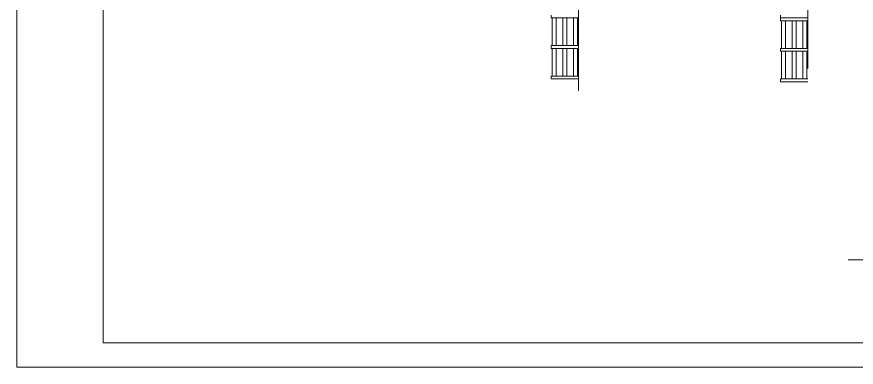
# Model space of a CAD drawing. Header units: millimetres. Extents: x 73 to 57768, y -40361 to 10065.
# Drawn here: x 73 to 4183, y 65 to 1781 of the extents above; entities that cross this region are included whole.
import ezdxf

# ---------------------------------------------------------------- set-up
doc = ezdxf.new("R2010")
doc.units = ezdxf.units.MM
doc.layers.add('okvir', color=120, linetype='Continuous', lineweight=13)
doc.layers.add('pogled', color=7, linetype='Continuous', lineweight=5, true_color=0x8db1c3)

msp = doc.modelspace()

# ---------------------------------------------------------------- linework, layer by layer
at = {"layer": 'okvir'}
for points in [[(73.426, 10064.707), (73.426, 64.707), (14073.426, 64.707), (14073.426, 10064.707)], [(495.733, 9944.707), (495.733, 184.707), (13953.426, 184.707), (13953.426, 9944.707)]]:
    msp.add_lwpolyline(points, close=True, dxfattribs=at)
at = {"layer": 'pogled'}
msp.add_line((2824.103, 5059.366), (2824.103, 1417.951), dxfattribs=at)
at = {"layer": 'pogled', "ltscale": 5}
msp.add_line((5182.775, 590.033), (4143.472, 590.033), dxfattribs=at)
for points in [[(2824.103, 2349.181), (2824.103, 1789.181), (2824.103, 1541.923)], [(3946.804, 2335.181), (3946.804, 1775.181), (3946.804, 1527.923)]]:
    msp.add_lwpolyline(points, dxfattribs=at)
at = {"layer": 'pogled'}
for points in [[(2689.103, 1789.181), (2689.103, 1775.181)], [(2824.103, 1775.181), (2689.103, 1775.181)], [(2694.103, 1775.181), (2694.103, 1639.666)], [(2714.103, 1775.181), (2714.103, 1639.666)], [(2746.603, 1775.181), (2746.603, 1639.666)], [(2766.603, 1775.181), (2766.603, 1639.666)], [(2799.103, 1775.181), (2799.103, 1639.666)], [(2819.103, 1775.181), (2819.103, 1639.666)], [(3811.804, 1775.181), (3811.804, 1789.181)], [(3946.804, 1775.181), (3811.804, 1775.181)], [(3811.804, 1775.181), (3811.804, 1761.181)], [(3946.804, 1761.181), (3811.804, 1761.181)], [(3816.804, 1761.181), (3816.804, 1625.666)], [(3836.804, 1761.181), (3836.804, 1625.666)], [(3869.304, 1761.181), (3869.304, 1625.666)], [(3889.304, 1761.181), (3889.304, 1625.666)], [(3921.804, 1761.181), (3921.804, 1625.666)], [(3941.804, 1761.181), (3941.804, 1625.666)], [(2819.103, 1665.666), (2819.103, 1639.666)], [(3941.804, 1651.666), (3941.804, 1625.666)], [(2689.103, 1639.666), (2689.103, 1625.666)], [(2824.103, 1639.666), (2689.103, 1639.666)], [(2824.103, 1639.666), (2689.103, 1639.666)], [(2824.103, 1625.666), (2689.103, 1625.666)], [(2694.103, 1625.666), (2694.103, 1490.152)], [(2714.103, 1625.666), (2714.103, 1490.152)], [(2746.603, 1625.666), (2746.603, 1490.152)], [(2766.603, 1625.666), (2766.603, 1490.152)], [(2799.103, 1625.666), (2799.103, 1490.152)], [(2819.103, 1625.666), (2819.103, 1490.152)], [(3811.804, 1625.666), (3811.804, 1611.666)], [(3946.804, 1625.666), (3811.804, 1625.666)], [(3946.804, 1625.666), (3811.804, 1625.666)], [(3946.804, 1611.666), (3811.804, 1611.666)], [(3816.804, 1611.666), (3816.804, 1476.152)], [(3836.804, 1611.666), (3836.804, 1476.152)], [(3869.304, 1611.666), (3869.304, 1476.152)], [(3889.304, 1611.666), (3889.304, 1476.152)], [(3921.804, 1611.666), (3921.804, 1476.152)], [(3941.804, 1611.666), (3941.804, 1476.152)], [(2689.103, 1490.152), (2689.103, 1476.152)], [(2824.103, 1490.152), (2689.103, 1490.152)], [(2824.103, 1490.152), (2689.103, 1490.152)], [(2819.103, 1516.152), (2819.103, 1490.152)], [(3941.804, 1502.152), (3941.804, 1476.152)], [(2824.103, 1476.152), (2689.103, 1476.152)], [(3811.804, 1476.152), (3811.804, 1462.152)], [(3946.804, 1476.152), (3811.804, 1476.152)], [(3946.804, 1476.152), (3811.804, 1476.152)], [(3946.804, 1462.152), (3811.804, 1462.152)]]:
    msp.add_lwpolyline(points, dxfattribs=at)

doc.saveas('drawing.dxf')
